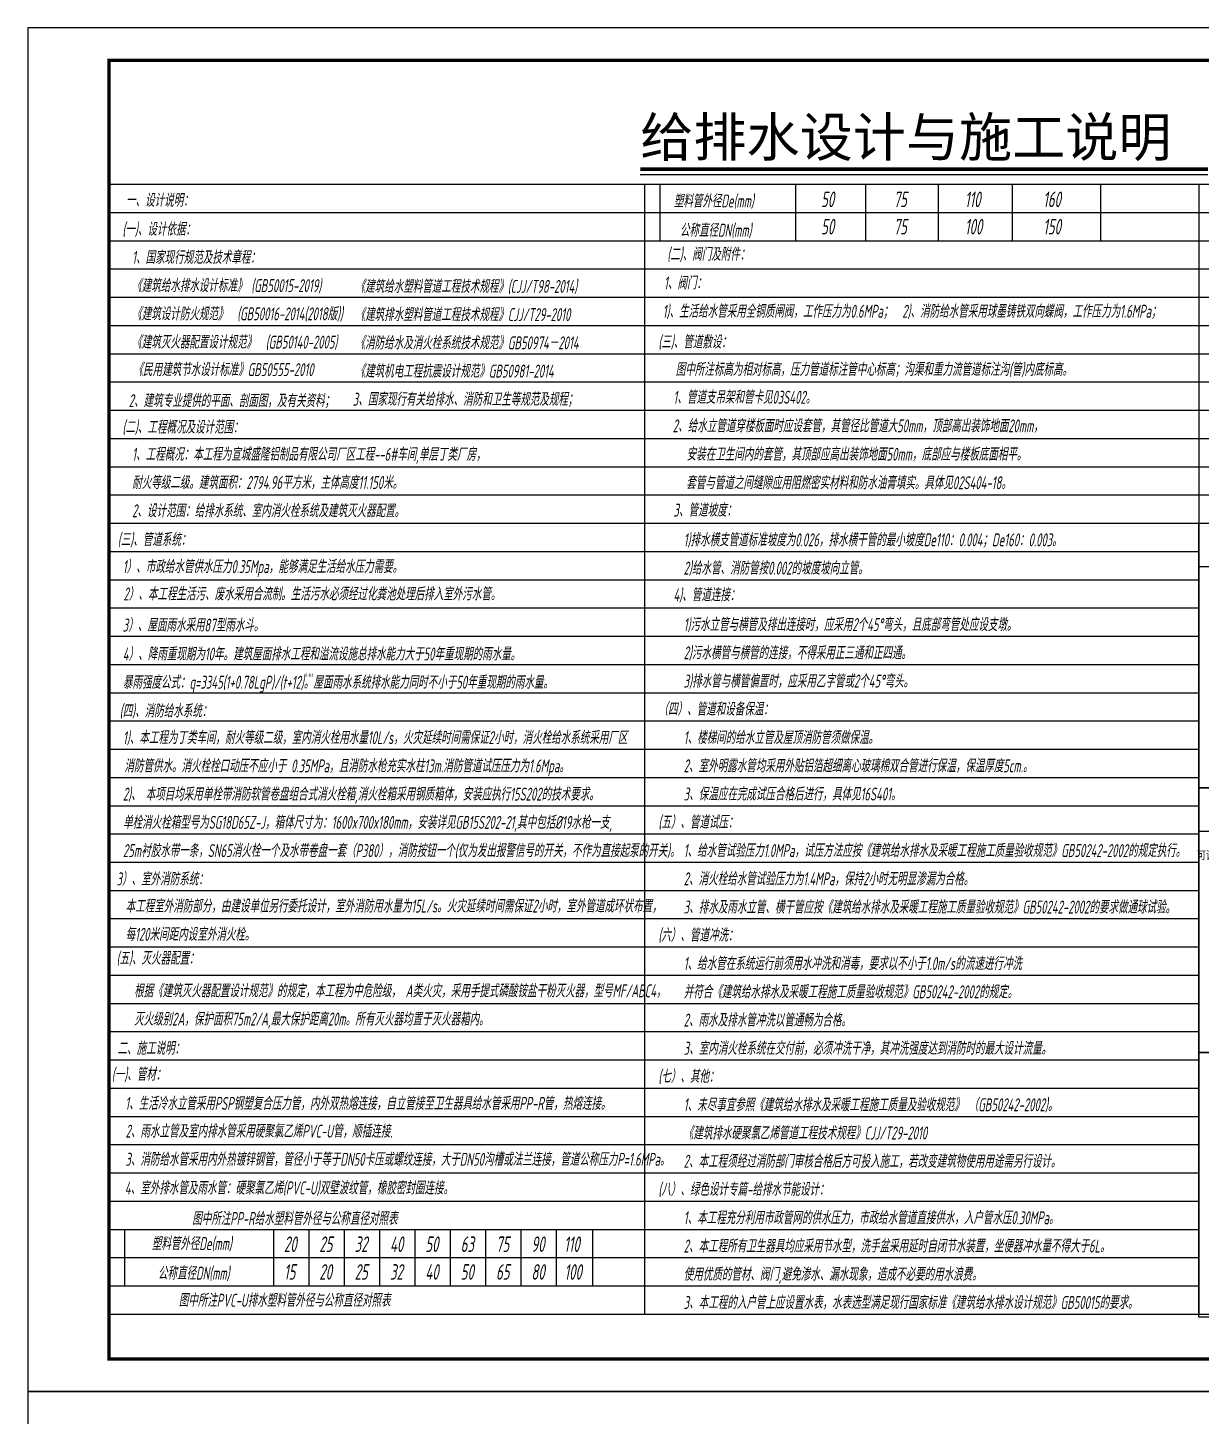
# Model space of a CAD drawing. Extents: x 1036631 to 1215829, y 649019 to 896649.
# Drawn here: x 1096949 to 1133107, y 782659 to 825419 of the extents above; entities that cross this region are included whole.
import ezdxf

# ---------------------------------------------------------------- set-up
doc = ezdxf.new("R2010")
doc.units = 0
doc.header["$LTSCALE"] = 1000
doc.header["$MEASUREMENT"] = 0
for name, color, linetype in [('bz', 2, 'Continuous'), ('DIM_SYMB', 3, 'Continuous'), ('PUB_TITLE', 4, 'Continuous'), ('TWT_SYMB', 3, 'Continuous'), ('TWT_TITLE', 7, 'Continuous'), ('说明文本', 54, 'Continuous'), ('边框线', 143, 'Continuous')]:
    doc.layers.add(name, color=color, linetype=linetype)
doc.layers.add('说明', color=7, linetype='Continuous', lineweight=13)
doc.styles.add('ATTTXT', font='gbeitc.shx', dxfattribs={"width": 0.7, "bigfont": '0hztxt.shx'})
doc.styles.get("Standard").update_dxf_attribs({"font": 'gbenor.shx', "bigfont": 'gbcbig.shx'})
doc.styles.add('黑体', font='simhei.ttf')

# ---------------------------------------------------------------- blocks, each defined once
blk = doc.blocks.new('gfhhrryyfd')
at = {"layer": 'bz'}
for p, q in [((3696128, -1740810), (3686300, -1740810)), ((3696128, -1748961), (3686300, -1748961))]:
    blk.add_line(p, q, dxfattribs=at)
at = {"layer": 'DIM_SYMB'}
for points in [[(3686300, -1739469), (3696128, -1739469), (3696128, -1747620), (3686300, -1747620)], [(3686300, -1747620), (3696128, -1747620), (3696128, -1755771), (3686300, -1755771)], [(3686300, -1755771), (3699978, -1755771), (3699978, -1763922), (3686300, -1763922)]]:
    blk.add_lwpolyline(points, close=True, dxfattribs=at)
at = {"insert": (3686235, -1749569), "char_height": 250.91, "attachment_point": 1}
blk.add_mtext('{\\fSimSun|b0|i0|c134|p2;\\W0.8;可调式铰链A}', dxfattribs=at)

msp = doc.modelspace()

# ---------------------------------------------------------------- linework, layer by layer
at = {"color": 0}
for p, q in [((1099449, 820600), (1149098, 820600)), ((1099449, 820600), (1149098, 820600)), ((1099449, 820600), (1099449, 785804)), ((1115951, 820600), (1115951, 785804)), ((1133037, 820600), (1133037, 787544)), ((1133037, 820600), (1133037, 785804)), ((1133037, 820600), (1133037, 785804)), ((1099449, 819730), (1149098, 819730)), ((1099449, 819730), (1149098, 819730)), ((1099449, 818861), (1149098, 818861)), ((1099449, 818861), (1149098, 818861)), ((1099449, 817991), (1149098, 817991)), ((1099449, 817991), (1149098, 817991)), ((1099449, 817121), (1149098, 817121)), ((1099449, 817121), (1149098, 817121)), ((1099449, 816251), (1149098, 816251)), ((1099449, 816251), (1149098, 816251)), ((1099449, 815381), (1149098, 815381)), ((1099449, 815381), (1149098, 815381)), ((1099449, 814511), (1149098, 814511)), ((1099449, 814511), (1149098, 814511)), ((1099449, 813641), (1149098, 813641)), ((1099449, 813641), (1149098, 813641)), ((1099449, 812771), (1149098, 812771)), ((1099449, 812771), (1149098, 812771)), ((1099449, 811901), (1149098, 811901)), ((1099449, 811901), (1149098, 811901)), ((1099449, 811031), (1149098, 811031)), ((1099449, 811031), (1149098, 811031)), ((1099449, 810161), (1149098, 810161)), ((1099449, 810161), (1149098, 810161)), ((1099449, 809291), (1133037, 809291)), ((1099449, 809291), (1133037, 809291)), ((1099449, 808422), (1133037, 808422)), ((1099449, 808422), (1133037, 808422)), ((1099449, 807552), (1133037, 807552)), ((1099449, 807552), (1133037, 807552)), ((1099449, 806682), (1133037, 806682)), ((1099449, 806682), (1133037, 806682)), ((1099449, 805812), (1133037, 805812)), ((1099449, 805812), (1133037, 805812)), ((1099449, 804942), (1133037, 804942)), ((1099449, 804942), (1133037, 804942)), ((1099449, 804072), (1133037, 804072)), ((1099449, 804072), (1133037, 804072)), ((1099449, 803202), (1133037, 803202)), ((1099449, 803202), (1133037, 803202)), ((1099449, 802332), (1133037, 802332)), ((1099449, 802332), (1133037, 802332)), ((1099449, 801462), (1133037, 801462)), ((1099449, 801462), (1133037, 801462)), ((1099449, 800592), (1133037, 800592)), ((1099449, 800592), (1133037, 800592)), ((1099449, 799722), (1133037, 799722)), ((1099449, 799722), (1133037, 799722)), ((1099449, 798852), (1133037, 798852)), ((1099449, 798852), (1133037, 798852)), ((1099449, 797983), (1133037, 797983)), ((1099449, 797983), (1133037, 797983)), ((1099449, 797113), (1133037, 797113)), ((1099449, 797113), (1133037, 797113)), ((1099449, 796243), (1133037, 796243)), ((1099449, 796243), (1133037, 796243)), ((1099449, 795373), (1133037, 795373)), ((1099449, 795373), (1133037, 795373)), ((1099449, 794503), (1133037, 794503)), ((1099449, 794503), (1133037, 794503)), ((1099449, 793633), (1133037, 793633)), ((1099449, 793633), (1133037, 793633)), ((1099449, 792763), (1133037, 792763)), ((1099449, 792763), (1133037, 792763)), ((1099449, 791893), (1133037, 791893)), ((1099449, 791893), (1133037, 791893)), ((1099449, 791023), (1133037, 791023)), ((1099449, 791023), (1133037, 791023)), ((1099449, 790153), (1133037, 790153)), ((1099449, 790153), (1133037, 790153)), ((1099449, 789283), (1133037, 789283)), ((1099449, 789283), (1133037, 789283)), ((1099449, 788413), (1133037, 788413)), ((1099449, 788413), (1133037, 788413)), ((1099929, 788413), (1099929, 786674)), ((1099449, 787544), (1133037, 787544)), ((1099449, 787544), (1133037, 787544)), ((1099449, 786674), (1133037, 786674)), ((1099449, 785804), (1149098, 785804))]:
    msp.add_line(p, q, dxfattribs=at)
at = {"layer": 'PUB_TITLE'}
msp.add_lwpolyline([(1096949, 716219), (1215829, 716219), (1215829, 783419), (1096949, 783419)], close=True, dxfattribs=at)
at = {"layer": 'TWT_SYMB', "color": 2}
for p, q in [((1116425, 820600), (1116425, 818861)), ((1120602, 820600), (1120602, 818861)), ((1122766, 820600), (1122766, 818861)), ((1124997, 820600), (1124997, 818861)), ((1127282, 820600), (1127282, 818861)), ((1130002, 820600), (1130002, 818861)), ((1104519, 788413), (1104519, 786674)), ((1105607, 788413), (1105607, 786674)), ((1106696, 788413), (1106696, 786674)), ((1107785, 788413), (1107785, 786674)), ((1108874, 788413), (1108874, 786674)), ((1109963, 788413), (1109963, 786674)), ((1111052, 788413), (1111052, 786674)), ((1112141, 788413), (1112141, 786674)), ((1113229, 788413), (1113229, 786674)), ((1114355, 788413), (1114355, 786674))]:
    msp.add_line(p, q, dxfattribs=at)
at = {"layer": 'TWT_TITLE'}
msp.add_lwpolyline([(1096949, 783419), (1156349, 783419), (1156349, 825419), (1096949, 825419)], close=True, dxfattribs=at)
at = {"layer": 'TWT_TITLE', "const_width": 100}
msp.add_lwpolyline([(1099449, 784419), (1155349, 784419), (1155349, 824419), (1099449, 824419)], close=True, dxfattribs=at)
at = {"layer": '边框线', "color": 0, "const_width": 120}
msp.add_lwpolyline([(1115822, 821064), (1133312, 821064)], dxfattribs=at)
at = {"layer": '边框线', "color": 0}
msp.add_lwpolyline([(1115822, 820896), (1133312, 820896)], dxfattribs=at)

# ---------------------------------------------------------------- block references
at = {"lineweight": -3, "xscale": 0.9999959487468004, "yscale": 0.999995949678123, "zscale": 0.9999959495959999}
msp.add_blockref('gfhhrryyfd', (-2553248, 2549624), dxfattribs=at)

# ---------------------------------------------------------------- texts
at = {"layer": 'TWT_SYMB', "color": 3, "style": 'ATTTXT', "width": 0.7}
for s, p in [('一、设计说明：', (1099974, 819906)), ('二、施工说明：', (1099710, 793790))]:
    msp.add_text(s, height=399.3, dxfattribs=at).set_placement(p)
at = {"layer": 'TWT_SYMB', "color": 2, "style": 'ATTTXT', "width": 0.7}
for s, height, p in [('塑料管外径De(mm)', 399.27, (1116851, 819884)), ('50', 479.1, (1121393, 819895)), ('75', 479.1, (1123629, 819895)), ('110', 479.1, (1125825, 819895)), ('160', 479.1, (1128236, 819895)), ('公称直径DN(mm)', 399.3, (1117041, 818983)), ('50', 479.1, (1121393, 819053)), ('75', 479.1, (1123629, 819053)), ('100', 479.1, (1125825, 819053)), ('150', 479.1, (1128236, 819053)), ('1、国家现行规范及技术章程：', 399.27, (1100163, 818148)), ('《建筑给水排水设计标准》 (GB50015-2019)', 399.27, (1100163, 817278)), ('《建筑给水塑料管道工程技术规程》(CJJ/T98-2014)', 399.27, (1107044, 817255)), ('1、阀门：', 399.3, (1116551, 817361)), ('《建筑设计防火规范》  (GB50016-2014(2018版))', 399.27, (1100163, 816408)), ('《建筑排水塑料管道工程技术规程》CJJ/T29-2010', 399.27, (1107044, 816385)), ('1)、生活给水管采用全铜质闸阀，工作压力为0.6MPa；  2)、消防给水管采用球墨铸铁双向蝶阀，工作压力为1.6MPa；', 399.27, (1116512, 816488)), ('《建筑灭火器配置设计规范》  (GB50140-2005)', 399.27, (1100163, 815538)), ('《消防给水及消火栓系统技术规范》GB50974－2014', 399.27, (1107044, 815515)), ('《民用建筑节水设计标准》GB50555-2010', 399.27, (1100202, 814691)), ('《建筑机电工程抗震设计规范》GB50981-2014', 399.27, (1107044, 814645)), ('图中所注标高为相对标高，压力管道标注管中心标高；沟渠和重力流管道标注沟(管)内底标高。', 399.27, (1116911, 814698)), ('2、建筑专业提供的平面、剖面图，及有关资料；', 399.27, (1100058, 813735)), ('3、国家现行有关给排水、消防和卫生等规范及规程；', 399.27, (1106962, 813779)), ('1、管道支吊架和管卡见03S402。', 399.27, (1116840, 813840)), ('2、给水立管道穿楼板面时应设套管，其管径比管道大50mm，顶部高出装饰地面20mm，', 399.27, (1116822, 812959)), ('安装在卫生间内的套管，其顶部应高出装饰地面50mm，底部应与楼板底面相平。', 399.27, (1117246, 812086)), ('套管与管道之间缝隙应用阻燃密实材料和防水油膏填实。具体见02S404-18。', 399.27, (1117235, 811207)), ('2、设计范围：给排水系统、室内消火栓系统及建筑灭火器配置。', 399.27, (1100163, 810345)), ('3、管道坡度：', 399.3, (1116843, 810364)), ('1)排水横支管道标准坡度为0.026，排水横干管的最小坡度De110：0.004；De160：0.003。', 399.27, (1117158, 809449)), ('1）、市政给水管供水压力0.35Mpa，能够满足生活给水压力需要。', 399.27, (1099875, 808625)), ('2)给水管、消防管按0.002的坡度坡向立管。', 399.27, (1117158, 808579)), ('2）、本工程生活污、废水采用合流制。生活污水必须经过化粪池处理后排入室外污水管。', 399.27, (1099898, 807782)), ('4)、管道连接：', 399.3, (1116843, 807755)), ('3）、屋面雨水采用87型雨水斗。', 399.27, (1099876, 806824)), ('1)污水立管与横管及排出连接时，应采用2个45%%D弯头，且底部弯管处应设支墩。', 399.27, (1117158, 806839)), ('4）、降雨重现期为10年。建筑屋面排水工程和溢流设施总排水能力大于50年重现期的雨水量。', 399.27, (1099876, 805933)), ('2)污水横管与横管的连接，不得采用正三通和正四通。', 399.27, (1117158, 805969)), ('暴雨强度公式：q=3345(1+0.78LgP)/(t+12)。屋面雨水系统排水能力同时不小于50年重现期的雨水量。', 399.27, (1099876, 805063)), ('3)排水管与横管偏置时，应采用乙字管或2个45%%D弯头。', 399.27, (1117158, 805099)), ('1、楼梯间的给水立管及屋顶消防管须做保温。', 399.27, (1117158, 803360)), ('2、室外明露水管均采用外贴铝箔超细离心玻璃棉双合管进行保温，保温厚度5cm.。', 399.27, (1117158, 802490)), ('3、保温应在完成试压合格后进行，具体见16S401。', 399.27, (1117158, 801620)), ('1、给水管试验压力1.0MPa，试压方法应按《建筑给水排水及采暖工程施工质量验收规范》GB50242-2002的规定执行。', 399.27, (1117158, 799880)), ('2、消火栓给水管试验压力为1.4MPa，保持2小时无明显渗漏为合格。', 399.27, (1117158, 799010)), ('本工程室外消防部分，由建设单位另行委托设计，室外消防用水量为15L/s。火灾延续时间需保证2小时，室外管道成环状布置，', 399.27, (1099961, 798170)), ('3、排水及雨水立管、横干管应按《建筑给水排水及采暖工程施工质量验收规范》GB50242-2002的要求做通球试验。', 399.27, (1117158, 798140)), ('每120米间距内设室外消火栓。', 399.27, (1099961, 797300)), ('1、给水管在系统运行前须用水冲洗和消毒，要求以不小于1.0m/s的流速进行冲洗', 399.27, (1117158, 796400)), ('根据《建筑灭火器配置设计规范》的规定，本工程为中危险级， A类火灾，采用手提式磷酸铵盐干粉灭火器，型号MF/ABC4，', 399.27, (1100222, 795560)), ('·', 399, (1100315, 795621)), ('并符合《建筑给水排水及采暖工程施工质量验收规范》GB50242-2002的规定。', 399.27, (1117158, 795530)), ('灭火级别2A，保护面积75m2/A,最大保护距离20m。所有灭火器均置于灭火器箱内。', 399.27, (1100222, 794690)), ('2、雨水及排水管冲洗以管通畅为合格。', 399.27, (1117158, 794660)), ('3、室内消火栓系统在交付前，必须冲洗干净，其冲洗强度达到消防时的最大设计流量。', 399.27, (1117158, 793790)), ('1、生活冷水立管采用PSP钢塑复合压力管，内外双热熔连接，自立管接至卫生器具给水管采用PP-R管，热熔连接。', 399.27, (1099951, 792093)), ('1、未尽事宜参照《建筑给水排水及采暖工程施工质量及验收规范》 （GB50242-2002)。', 399.27, (1117158, 792051)), ('2、雨水立管及室内排水管采用硬聚氯乙烯PVC-U管，顺插连接.', 399.27, (1099961, 791238)), ('《建筑排水硬聚氯乙烯管道工程技术规程》CJJ/T29-2010', 399.27, (1117158, 791181)), ('3、消防给水管采用内外热镀锌钢管，管径小于等于DN50卡压或螺纹连接，大于DN50沟槽或法兰连接，管道公称压力P=1.6MPa。', 399.27, (1099954, 790371)), ('2、本工程须经过消防部门审核合格后方可投入施工，若改变建筑物使用用途需另行设计。 ', 399.27, (1117158, 790311)), ('4、室外排水管及雨水管：硬聚氯乙烯(PVC-U)双壁波纹管，橡胶密封圈连接。', 399.27, (1099938, 789489)), ('图中所注PP-R给水塑料管外径与公称直径对照表', 399.27, (1102013, 788547)), ('1、本工程充分利用市政管网的供水压力，市政给水管道直接供水，入户管水压0.30MPa。', 399.27, (1117158, 788571)), ('塑料管外径De(mm)', 399.27, (1100767, 787775)), ('20', 479.1, (1104844, 787717)), ('25', 479.1, (1105933, 787717)), ('32', 479.1, (1107022, 787717)), ('40', 479.1, (1108110, 787717)), ('50', 479.1, (1109199, 787717)), ('63', 479.1, (1110288, 787717)), ('75', 479.1, (1111377, 787717)), ('90', 479.1, (1112466, 787717)), ('110', 479.1, (1113474, 787717)), ('2、本工程所有卫生器具均应采用节水型，洗手盆采用延时自闭节水装置，坐便器冲水量不得大于6L。', 399.27, (1117158, 787701)), ('公称直径DN(mm)', 399.3, (1100957, 786863)), ('15', 479.1, (1104844, 786863)), ('20', 479.1, (1105933, 786863)), ('25', 479.1, (1107022, 786863)), ('32', 479.1, (1108110, 786863)), ('40', 479.1, (1109199, 786863)), ('50', 479.1, (1110288, 786863)), ('65', 479.1, (1111377, 786863)), ('80', 479.1, (1112466, 786863)), ('100', 479.1, (1113485, 786863)), ('使用优质的管材、阀门,避免渗水、漏水现象，造成不必要的用水浪费。', 399.27, (1117158, 786831)), ('图中所注PVC-U排水塑料管外径与公称直径对照表', 399.27, (1101599, 786029)), ('3、本工程的入户管上应设置水表，水表选型满足现行国家标准《建筑给水排水设计规范》GB50015的要求。', 399.27, (1117158, 785961))]:
    msp.add_text(s, height=height, dxfattribs=at).set_placement(p)
at = {"layer": 'TWT_SYMB', "color": 4, "style": 'ATTTXT', "width": 0.7}
for s, height, p in [('(一)、设计依据：', 399.3, (1099866, 819016)), ('(二)、阀门及附件：', 399.3, (1116654, 818244)), ('(三)、管道敷设：', 399.3, (1116379, 815544)), ('(二)、工程概况及设计范围：', 399.27, (1099866, 812920)), ('(三)、管道系统：', 399.3, (1099724, 809458)), ('(四)、消防给水系统：', 399.27, (1099783, 804181)), ('（四）、管道和设备保温：', 399.27, (1116379, 804236)), ('(五）、管道试压：', 399.3, (1116379, 800756)), ('3）、室外消防系统：', 399.3, (1099684, 799004)), ('(六）、管道冲洗：', 399.3, (1116379, 797276)), ('(五)、灭火器配置：', 399.3, (1099684, 796566)), ('(一)、管材：', 399.3, (1099539, 792989)), ('(七）、其他：', 399.3, (1116379, 792927)), ('(八）、绿色设计专篇-给排水节能设计：', 399.27, (1116379, 789447))]:
    msp.add_text(s, height=height, dxfattribs=at).set_placement(p)
at = {"layer": 'TWT_SYMB', "color": 1, "style": 'ATTTXT', "width": 0.7}
for s, p in [('1、工程概况：本工程为宣城盛隆铝制品有限公司厂区工程--6#车间,单层丁类厂房，', (1100163, 812084)), ('耐火等级二级。建筑面积：2794.96平方米，主体高度11.150米。 ', (1100163, 811215)), ('1)、本工程为丁类车间，耐火等级二级，室内消火栓用水量10L/s，火灾延续时间需保证2小时，消火栓给水系统采用厂区', (1099881, 803358)), ('消防管供水。消火栓栓口动压不应小于 0.35MPa，且消防水枪充实水柱13m.消防管道试压压力为1.6Mpa。', (1099922, 802488)), ('2)、 本项目均采用单栓带消防软管卷盘组合式消火栓箱,消火栓箱采用钢质箱体，安装应执行15S202的技术要求。', (1099881, 801618)), ('单栓消火栓箱型号为SG18D65Z-J，箱体尺寸为：1600x700x180mm，安装详见GB15S202-21,其中包括%%C19水枪一支,', (1099881, 800748)), ('25m衬胶水带一条，SN65消火栓一个及水带卷盘一套（P380），消防按钮一个(仅为发出报警信号的开关，不作为直接起泵的开关)。', (1099881, 799878))]:
    msp.add_text(s, height=399.27, dxfattribs=at).set_placement(p)
at = {"layer": '说明', "color": 0, "style": '黑体'}
msp.add_text('给排水设计与施工说明', height=1200, dxfattribs=at).set_placement((1115822, 821453))
at = {"layer": '说明文本'}
msp.add_text('0.83', height=100, dxfattribs=at).set_placement((1105494, 805432))

doc.saveas('drawing.dxf')
